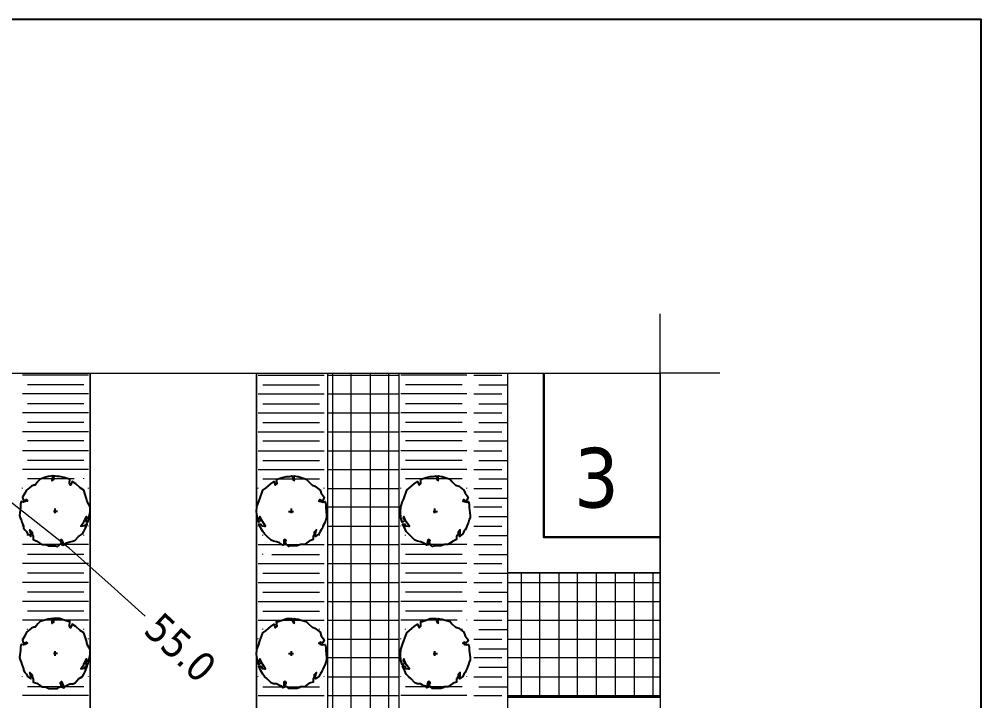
# Model space of a CAD drawing. Extents: x -39.3 to 16.4, y 0 to 11.7.
# Drawn here: x 13.631 to 16.425, y 9.707 to 11.69 of the extents above; entities that cross this region are included whole.
import ezdxf

# ---------------------------------------------------------------- set-up
doc = ezdxf.new("R2010")
doc.units = 0
doc.header["$MEASUREMENT"] = 0
doc.layers.add('PDF _Геометрия', color=7, linetype='Continuous')
doc.layers.add('PDF _Текст', color=7, linetype='Continuous')
doc.styles.add('PDF Tahoma', font='tahoma.ttf')

msp = doc.modelspace()

# ---------------------------------------------------------------- linework, layer by layer
at = {"layer": 'PDF _Геометрия', "lineweight": 25}
for points in [[(0.1083, 0), (0.1083, 11.69), (16.425, 11.69), (16.425, 0)], [(13.725, 10.3483), (13.7267, 10.3483), (13.7267, 10.35), (13.7267, 10.3533), (13.7283, 10.3567), (13.7283, 10.3617), (13.7167, 10.36), (13.715, 10.36), (13.705, 10.3567), (13.6917, 10.3517), (13.685, 10.345), (13.6767, 10.335), (13.6733, 10.335), (13.6667, 10.3317), (13.6517, 10.32), (13.6467, 10.3117), (13.64, 10.3), (13.6417, 10.295), (13.645, 10.2883), (13.6517, 10.2933), (13.655, 10.2883), (13.6483, 10.2867), (13.6433, 10.285), (13.6367, 10.2867), (13.635, 10.2783), (13.635, 10.27), (13.6317, 10.2467), (13.6333, 10.24), (13.6367, 10.235), (13.6383, 10.2267), (13.6433, 10.215), (13.6433, 10.21), (13.6467, 10.205), (13.6517, 10.2), (13.655, 10.1933), (13.665, 10.185), (13.665, 10.19), (13.665, 10.195), (13.6617, 10.205), (13.6683, 10.1983), (13.6683, 10.1917), (13.6717, 10.185), (13.6717, 10.18), (13.6717, 10.1767), (13.6817, 10.1717), (13.6967, 10.1617), (13.7067, 10.1617), (13.7133, 10.16), (13.7167, 10.1583), (13.73, 10.1583), (13.7367, 10.1583), (13.7417, 10.1567), (13.7467, 10.16), (13.75, 10.1633), (13.7533, 10.1683), (13.75, 10.1733), (13.7533, 10.1767), (13.755, 10.175), (13.7583, 10.165), (13.7533, 10.1617), (13.76, 10.16), (13.7633, 10.1633), (13.7683, 10.1667), (13.7783, 10.17), (13.7867, 10.1717), (13.7933, 10.175), (13.8033, 10.185), (13.815, 10.1933), (13.8183, 10.2), (13.8233, 10.21), (13.8283, 10.2217), (13.825, 10.2217), (13.82, 10.2167), (13.815, 10.215), (13.81, 10.215), (13.8183, 10.2283), (13.8267, 10.2433), (13.8267, 10.24), (13.8233, 10.2333), (13.8267, 10.2283), (13.83, 10.2267), (13.8333, 10.24), (13.8367, 10.2567), (13.8367, 10.2717), (13.8283, 10.2867), (13.8267, 10.295), (13.8183, 10.32), (13.8083, 10.3267), (13.795, 10.3383), (13.785, 10.345), (13.78, 10.335), (13.7767, 10.34), (13.7783, 10.3517), (13.7733, 10.3533), (13.7617, 10.3567), (13.7483, 10.36), (13.7417, 10.36), (13.7317, 10.3617), (13.7317, 10.36), (13.73, 10.3567), (13.73, 10.355), (13.73, 10.35)], [(14.4317, 10.3483), (14.43, 10.3483), (14.43, 10.35), (14.43, 10.3533), (14.43, 10.3567), (14.43, 10.3617), (14.4383, 10.36), (14.4417, 10.36), (14.45, 10.3567), (14.465, 10.3517), (14.4717, 10.345), (14.4817, 10.335), (14.4833, 10.335), (14.49, 10.3317), (14.505, 10.32), (14.5083, 10.3117), (14.5167, 10.3), (14.515, 10.295), (14.5117, 10.2883), (14.505, 10.2933), (14.5017, 10.2883), (14.5083, 10.2867), (14.5133, 10.285), (14.52, 10.2867), (14.5217, 10.2783), (14.5217, 10.27), (14.5233, 10.2467), (14.5233, 10.24), (14.5217, 10.235), (14.52, 10.2267), (14.5133, 10.215), (14.5117, 10.21), (14.5083, 10.205), (14.505, 10.2), (14.5017, 10.1933), (14.4917, 10.185), (14.4917, 10.19), (14.4917, 10.195), (14.495, 10.205), (14.4883, 10.1983), (14.4883, 10.1917), (14.485, 10.185), (14.485, 10.18), (14.485, 10.1767), (14.4733, 10.1717), (14.46, 10.1617), (14.4483, 10.1617), (14.4433, 10.16), (14.4383, 10.1583), (14.4283, 10.1583), (14.42, 10.1583), (14.4133, 10.1567), (14.41, 10.16), (14.4067, 10.1633), (14.4033, 10.1683), (14.4067, 10.1733), (14.4033, 10.1767), (14.4, 10.175), (14.4, 10.165), (14.4033, 10.1617), (14.3967, 10.16), (14.3933, 10.1633), (14.3867, 10.1667), (14.3783, 10.17), (14.37, 10.1717), (14.3633, 10.175), (14.3517, 10.185), (14.3433, 10.1933), (14.3383, 10.2), (14.3333, 10.21), (14.3267, 10.2217), (14.3333, 10.2217), (14.3367, 10.2167), (14.3433, 10.215), (14.3467, 10.215), (14.3383, 10.2283), (14.33, 10.2433), (14.3283, 10.24), (14.3333, 10.2333), (14.3283, 10.2283), (14.3267, 10.2267), (14.3233, 10.24), (14.32, 10.2567), (14.3217, 10.2717), (14.3267, 10.2867), (14.33, 10.295), (14.3383, 10.32), (14.3483, 10.3267), (14.3617, 10.3383), (14.3717, 10.345), (14.375, 10.335), (14.38, 10.34), (14.3783, 10.3517), (14.3833, 10.3533), (14.395, 10.3567), (14.4083, 10.36), (14.4167, 10.36), (14.4233, 10.3617), (14.425, 10.36), (14.425, 10.3567), (14.425, 10.355), (14.4267, 10.35)], [(14.85, 10.3483), (14.8483, 10.3483), (14.8483, 10.35), (14.8483, 10.3533), (14.8483, 10.3567), (14.8483, 10.3617), (14.8567, 10.36), (14.86, 10.36), (14.8683, 10.3567), (14.8833, 10.3517), (14.8883, 10.345), (14.8983, 10.335), (14.9, 10.335), (14.9083, 10.3317), (14.9233, 10.32), (14.9267, 10.3117), (14.935, 10.3), (14.9333, 10.295), (14.93, 10.2883), (14.9233, 10.2933), (14.92, 10.2883), (14.925, 10.2867), (14.9317, 10.285), (14.9367, 10.2867), (14.9383, 10.2783), (14.9383, 10.27), (14.9417, 10.2467), (14.9417, 10.24), (14.9383, 10.235), (14.9367, 10.2267), (14.9317, 10.215), (14.93, 10.21), (14.9267, 10.205), (14.9233, 10.2), (14.92, 10.1933), (14.91, 10.185), (14.91, 10.19), (14.9117, 10.195), (14.9117, 10.205), (14.9067, 10.1983), (14.9067, 10.1917), (14.9017, 10.185), (14.9017, 10.18), (14.9017, 10.1767), (14.8917, 10.1717), (14.8767, 10.1617), (14.8667, 10.1617), (14.8617, 10.16), (14.8567, 10.1583), (14.8467, 10.1583), (14.8383, 10.1583), (14.8317, 10.1567), (14.8267, 10.16), (14.825, 10.1633), (14.8217, 10.1683), (14.825, 10.1733), (14.8217, 10.1767), (14.8183, 10.175), (14.8167, 10.165), (14.8217, 10.1617), (14.815, 10.16), (14.8117, 10.1633), (14.805, 10.1667), (14.7967, 10.17), (14.7883, 10.1717), (14.78, 10.175), (14.77, 10.185), (14.7617, 10.1933), (14.755, 10.2), (14.7517, 10.21), (14.745, 10.2217), (14.7517, 10.2217), (14.7533, 10.2167), (14.7617, 10.215), (14.765, 10.215), (14.755, 10.2283), (14.7483, 10.2433), (14.7467, 10.24), (14.7517, 10.2333), (14.7467, 10.2283), (14.7433, 10.2267), (14.74, 10.24), (14.7383, 10.2567), (14.74, 10.2717), (14.745, 10.2867), (14.7483, 10.295), (14.7567, 10.32), (14.765, 10.3267), (14.7783, 10.3383), (14.7883, 10.345), (14.7933, 10.335), (14.7983, 10.34), (14.7983, 10.3517), (14.8017, 10.3533), (14.8133, 10.3567), (14.825, 10.36), (14.835, 10.36), (14.8417, 10.3617), (14.8433, 10.36), (14.8433, 10.3567), (14.8433, 10.355), (14.845, 10.35)], [(13.725, 9.9333), (13.7267, 9.9333), (13.7267, 9.935), (13.7267, 9.9383), (13.7283, 9.9417), (13.7283, 9.9467), (13.7167, 9.945), (13.715, 9.945), (13.705, 9.9417), (13.6917, 9.9383), (13.685, 9.9317), (13.6767, 9.9217), (13.6733, 9.9217), (13.6667, 9.9183), (13.6517, 9.9067), (13.6467, 9.8967), (13.64, 9.885), (13.6417, 9.88), (13.645, 9.875), (13.6517, 9.8783), (13.655, 9.875), (13.6483, 9.8717), (13.6433, 9.87), (13.6367, 9.8717), (13.635, 9.8633), (13.635, 9.855), (13.6317, 9.8333), (13.6333, 9.8267), (13.6367, 9.82), (13.6383, 9.8133), (13.6433, 9.8), (13.6433, 9.7967), (13.6467, 9.79), (13.6517, 9.785), (13.655, 9.7783), (13.665, 9.7717), (13.665, 9.775), (13.665, 9.78), (13.6617, 9.79), (13.6683, 9.7833), (13.6683, 9.7783), (13.6717, 9.77), (13.6717, 9.7667), (13.6717, 9.7617), (13.6817, 9.7583), (13.6967, 9.7483), (13.7067, 9.7483), (13.7133, 9.745), (13.7167, 9.7433), (13.73, 9.7433), (13.7367, 9.7433), (13.7417, 9.7433), (13.7467, 9.7467), (13.75, 9.7483), (13.7533, 9.7533), (13.75, 9.76), (13.7533, 9.7633), (13.755, 9.7617), (13.7583, 9.7517), (13.7533, 9.7483), (13.76, 9.745), (13.7633, 9.75), (13.7683, 9.7517), (13.7783, 9.7567), (13.7867, 9.7567), (13.7933, 9.76), (13.8033, 9.7717), (13.815, 9.7783), (13.8183, 9.785), (13.8233, 9.795), (13.8283, 9.8083), (13.825, 9.8083), (13.82, 9.8017), (13.815, 9.8), (13.81, 9.8), (13.8183, 9.8133), (13.8267, 9.83), (13.8267, 9.825), (13.8233, 9.8183), (13.8267, 9.8133), (13.83, 9.8133), (13.8333, 9.825), (13.8367, 9.8417), (13.8367, 9.8567), (13.8283, 9.8717), (13.8267, 9.8817), (13.8183, 9.905), (13.8083, 9.9117), (13.795, 9.9233), (13.785, 9.93), (13.78, 9.92), (13.7767, 9.925), (13.7783, 9.9383), (13.7733, 9.9383), (13.7617, 9.9417), (13.7483, 9.9467), (13.7417, 9.9467), (13.7317, 9.9467), (13.7317, 9.945), (13.73, 9.9433), (13.73, 9.94), (13.73, 9.935)], [(14.4317, 9.9333), (14.43, 9.9333), (14.43, 9.935), (14.43, 9.9383), (14.43, 9.9417), (14.43, 9.9467), (14.4383, 9.945), (14.4417, 9.945), (14.45, 9.9417), (14.465, 9.9383), (14.4717, 9.9317), (14.4817, 9.9217), (14.4833, 9.9217), (14.49, 9.9183), (14.505, 9.9067), (14.5083, 9.8967), (14.5167, 9.885), (14.515, 9.88), (14.5117, 9.875), (14.505, 9.8783), (14.5017, 9.875), (14.5083, 9.8717), (14.5133, 9.87), (14.52, 9.8717), (14.5217, 9.8633), (14.5217, 9.855), (14.5233, 9.8333), (14.5233, 9.8267), (14.5217, 9.82), (14.52, 9.8133), (14.5133, 9.8), (14.5117, 9.7967), (14.5083, 9.79), (14.505, 9.785), (14.5017, 9.7783), (14.4917, 9.7717), (14.4917, 9.775), (14.4917, 9.78), (14.495, 9.79), (14.4883, 9.7833), (14.4883, 9.7783), (14.485, 9.77), (14.485, 9.7667), (14.485, 9.7617), (14.4733, 9.7583), (14.46, 9.7483), (14.4483, 9.7483), (14.4433, 9.745), (14.4383, 9.7433), (14.4283, 9.7433), (14.42, 9.7433), (14.4133, 9.7433), (14.41, 9.7467), (14.4067, 9.7483), (14.4033, 9.7533), (14.4067, 9.76), (14.4033, 9.7633), (14.4, 9.7617), (14.4, 9.7517), (14.4033, 9.7483), (14.3967, 9.745), (14.3933, 9.75), (14.3867, 9.7517), (14.3783, 9.7567), (14.37, 9.7567), (14.3633, 9.76), (14.3517, 9.7717), (14.3433, 9.7783), (14.3383, 9.785), (14.3333, 9.795), (14.3267, 9.8083), (14.3333, 9.8083), (14.3367, 9.8017), (14.3433, 9.8), (14.3467, 9.8), (14.3383, 9.8133), (14.33, 9.83), (14.3283, 9.825), (14.3333, 9.8183), (14.3283, 9.8133), (14.3267, 9.8133), (14.3233, 9.825), (14.32, 9.8417), (14.3217, 9.8567), (14.3267, 9.8717), (14.33, 9.8817), (14.3383, 9.905), (14.3483, 9.9117), (14.3617, 9.9233), (14.3717, 9.93), (14.375, 9.92), (14.38, 9.925), (14.3783, 9.9383), (14.3833, 9.9383), (14.395, 9.9417), (14.4083, 9.9467), (14.4167, 9.9467), (14.4233, 9.9467), (14.425, 9.945), (14.425, 9.9433), (14.425, 9.94), (14.4267, 9.935)], [(14.85, 9.9333), (14.8483, 9.9333), (14.8483, 9.935), (14.8483, 9.9383), (14.8483, 9.9417), (14.8483, 9.9467), (14.8567, 9.945), (14.86, 9.945), (14.8683, 9.9417), (14.8833, 9.9383), (14.8883, 9.9317), (14.8983, 9.9217), (14.9, 9.9217), (14.9083, 9.9183), (14.9233, 9.9067), (14.9267, 9.8967), (14.935, 9.885), (14.9333, 9.88), (14.93, 9.875), (14.9233, 9.8783), (14.92, 9.875), (14.925, 9.8717), (14.9317, 9.87), (14.9367, 9.8717), (14.9383, 9.8633), (14.9383, 9.855), (14.9417, 9.8333), (14.9417, 9.8267), (14.9383, 9.82), (14.9367, 9.8133), (14.9317, 9.8), (14.93, 9.7967), (14.9267, 9.79), (14.9233, 9.785), (14.92, 9.7783), (14.91, 9.7717), (14.91, 9.775), (14.9117, 9.78), (14.9117, 9.79), (14.9067, 9.7833), (14.9067, 9.7783), (14.9017, 9.77), (14.9017, 9.7667), (14.9017, 9.7617), (14.8917, 9.7583), (14.8767, 9.7483), (14.8667, 9.7483), (14.8617, 9.745), (14.8567, 9.7433), (14.8467, 9.7433), (14.8383, 9.7433), (14.8317, 9.7433), (14.8267, 9.7467), (14.825, 9.7483), (14.8217, 9.7533), (14.825, 9.76), (14.8217, 9.7633), (14.8183, 9.7617), (14.8167, 9.7517), (14.8217, 9.7483), (14.815, 9.745), (14.8117, 9.75), (14.805, 9.7517), (14.7967, 9.7567), (14.7883, 9.7567), (14.78, 9.76), (14.77, 9.7717), (14.7617, 9.7783), (14.755, 9.785), (14.7517, 9.795), (14.745, 9.8083), (14.7517, 9.8083), (14.7533, 9.8017), (14.7617, 9.8), (14.765, 9.8), (14.755, 9.8133), (14.7483, 9.83), (14.7467, 9.825), (14.7517, 9.8183), (14.7467, 9.8133), (14.7433, 9.8133), (14.74, 9.825), (14.7383, 9.8417), (14.74, 9.8567), (14.745, 9.8717), (14.7483, 9.8817), (14.7567, 9.905), (14.765, 9.9117), (14.7783, 9.9233), (14.7883, 9.93), (14.7933, 9.92), (14.7983, 9.925), (14.7983, 9.9383), (14.8017, 9.9383), (14.8133, 9.9417), (14.825, 9.9467), (14.835, 9.9467), (14.8417, 9.9467), (14.8433, 9.945), (14.8433, 9.9433), (14.8433, 9.94), (14.845, 9.935)]]:
    msp.add_lwpolyline(points, close=True, dxfattribs=at)
at = {"layer": 'PDF _Геометрия', "lineweight": 13}
for points in [[(15.6667, 10.66), (15.4933, 10.66), (15.4933, 10.8333)], [(13.8367, 10.66), (13.8367, 7.005), (13.8333, 6.9733), (13.8267, 6.945), (13.8133, 6.9183), (13.7967, 6.8933), (13.775, 6.8717), (13.75, 6.855), (13.7233, 6.8417), (13.6933, 6.835), (13.6633, 6.8317), (9.2117, 6.8317)], [(13.9967, 9.9533), (13.8883, 10.0517), (13.7767, 10.15), (13.6617, 10.2417), (13.5467, 10.3317), (13.4267, 10.4167), (13.305, 10.5017), (13.1817, 10.5833), (13.0567, 10.66)], [(13.8317, 10.655), (13.64, 10.655)], [(14.4183, 6.8483), (14.39, 6.865), (14.3667, 6.8867), (14.3467, 6.9117), (14.3317, 6.94), (14.3233, 6.9733), (14.32, 7.005), (14.32, 10.66)], [(14.5267, 10.66), (14.5267, 7.2467), (14.32, 7.2467)], [(14.325, 10.655), (14.5167, 10.655)], [(14.4183, 10.66), (14.5917, 10.66)], [(14.5267, 10.655), (14.735, 10.655)], [(14.5417, 6.8317), (14.5417, 10.66)], [(14.595, 6.8317), (14.595, 10.66)], [(14.6517, 6.8317), (14.6517, 10.66)], [(14.705, 6.8317), (14.705, 10.66)], [(15.4933, 7.2467), (14.735, 7.2467), (14.735, 10.66)], [(14.9317, 10.655), (14.74, 10.655)], [(14.9517, 10.655), (15.0333, 10.655)], [(15.4933, 10.66), (15.4933, 9.7183), (15.4933, 10.66)], [(13.8183, 10.6267), (13.655, 10.6267)], [(14.3383, 10.6267), (14.5033, 10.6267)], [(14.9183, 10.6267), (14.7533, 10.6267)], [(14.9667, 10.6267), (15.0483, 10.6267)], [(13.8317, 10.6), (13.64, 10.6)], [(14.325, 10.6), (14.5167, 10.6)], [(14.5267, 10.6), (14.735, 10.6)], [(14.9317, 10.6), (14.74, 10.6)], [(14.9517, 10.6), (15.0333, 10.6)], [(13.8183, 10.5717), (13.655, 10.5717)], [(14.3383, 10.5717), (14.5033, 10.5717)], [(14.9183, 10.5717), (14.7533, 10.5717)], [(14.9667, 10.5717), (15.0483, 10.5717)], [(13.8317, 10.545), (13.64, 10.545)], [(14.325, 10.545), (14.5167, 10.545)], [(14.5267, 10.545), (14.735, 10.545)], [(14.9317, 10.545), (14.74, 10.545)], [(14.9517, 10.545), (15.0333, 10.545)], [(13.8183, 10.5167), (13.655, 10.5167)], [(14.3383, 10.5167), (14.5033, 10.5167)], [(14.9183, 10.5167), (14.7533, 10.5167)], [(14.9667, 10.5167), (15.0483, 10.5167)], [(13.8317, 10.49), (13.64, 10.49)], [(14.325, 10.49), (14.5167, 10.49)], [(14.5267, 10.49), (14.735, 10.49)], [(14.9317, 10.49), (14.74, 10.49)], [(14.9517, 10.49), (15.0333, 10.49)], [(13.8183, 10.4633), (13.655, 10.4633)], [(14.3383, 10.4633), (14.5033, 10.4633)], [(14.9183, 10.4633), (14.7533, 10.4633)], [(14.9667, 10.4633), (15.0483, 10.4633)], [(13.8317, 10.435), (13.64, 10.435)], [(14.325, 10.435), (14.5167, 10.435)], [(14.5267, 10.435), (14.735, 10.435)], [(14.9317, 10.435), (14.74, 10.435)], [(14.9517, 10.435), (15.0333, 10.435)], [(13.8183, 10.4067), (13.655, 10.4067)], [(14.3383, 10.4067), (14.5033, 10.4067)], [(14.9183, 10.4067), (14.7533, 10.4067)], [(14.9667, 10.4067), (15.0483, 10.4067)], [(13.8317, 10.38), (13.64, 10.38)], [(14.325, 10.38), (14.5167, 10.38)], [(14.5267, 10.38), (14.735, 10.38)], [(14.9317, 10.38), (14.74, 10.38)], [(14.9517, 10.38), (15.0333, 10.38)], [(13.79, 10.3533), (13.655, 10.3533)], [(13.8183, 10.3533), (13.8183, 10.355)], [(14.3383, 10.3533), (14.5033, 10.3533)], [(14.9183, 10.3533), (14.7533, 10.3533)], [(14.9667, 10.3533), (15.0483, 10.3533)], [(13.64, 10.325), (13.64, 10.3267)], [(13.8317, 10.325), (13.8317, 10.3267)], [(14.325, 10.325), (14.325, 10.3267)], [(14.5167, 10.325), (14.5167, 10.3267)], [(14.5267, 10.325), (14.735, 10.325)], [(14.74, 10.325), (14.74, 10.3267)], [(14.9317, 10.325), (14.9317, 10.3267)], [(14.9517, 10.325), (15.0333, 10.325)], [(14.9667, 10.2967), (15.0483, 10.2967)], [(14.5267, 10.2717), (14.735, 10.2717)], [(14.9517, 10.2717), (15.0333, 10.2717)], [(14.9667, 10.2433), (15.0483, 10.2433)], [(13.64, 10.215), (13.64, 10.2167)], [(13.8317, 10.215), (13.8317, 10.2167)], [(14.325, 10.215), (14.325, 10.2167)], [(14.5167, 10.215), (14.5167, 10.2167)], [(14.5267, 10.215), (14.735, 10.215)], [(14.74, 10.215), (14.74, 10.2167)], [(14.9517, 10.215), (15.0333, 10.215)], [(13.655, 10.1883), (13.655, 10.19)], [(13.8183, 10.1883), (13.8183, 10.19)], [(14.3383, 10.1883), (14.3383, 10.19)], [(14.5033, 10.1883), (14.5033, 10.19)], [(14.7533, 10.1883), (14.7533, 10.19)], [(14.9183, 10.1883), (14.9183, 10.19)], [(14.9667, 10.1883), (15.0483, 10.1883)], [(13.8317, 10.1617), (13.64, 10.1617)], [(13.75, 10.1617), (13.75, 10.1633)], [(14.325, 10.1617), (14.5167, 10.1617)], [(14.4067, 10.1617), (14.4067, 10.1633)], [(14.5267, 10.1617), (14.735, 10.1617)], [(14.9317, 10.1617), (14.74, 10.1617)], [(14.8217, 10.1617), (14.8217, 10.1633)], [(14.9517, 10.1617), (15.0333, 10.1617)], [(13.8183, 10.1333), (13.655, 10.1333)], [(14.3383, 10.1333), (14.3383, 10.135)], [(14.365, 10.1333), (14.5033, 10.1333)], [(14.9183, 10.1333), (14.7533, 10.1333)], [(14.9667, 10.1333), (15.0483, 10.1333)], [(13.8317, 10.1067), (13.64, 10.1067)], [(14.325, 10.1067), (14.5167, 10.1067)], [(14.5267, 10.1067), (14.735, 10.1067)], [(14.9317, 10.1067), (14.74, 10.1067)], [(14.9517, 10.1067), (15.0333, 10.1067)], [(13.8183, 10.0783), (13.655, 10.0783)], [(14.3383, 10.0783), (14.5033, 10.0783)], [(14.9183, 10.0783), (14.7533, 10.0783)], [(14.9667, 10.0783), (15.0483, 10.0783)], [(15.05, 10.08), (15.05, 9.7183)], [(15.09, 9.7183), (15.09, 10.08)], [(15.1433, 9.7183), (15.1433, 10.08)], [(15.2, 9.7183), (15.2, 10.08)], [(15.2533, 9.7183), (15.2533, 10.08)], [(15.3083, 9.7183), (15.3083, 10.08)], [(15.3633, 9.7183), (15.3633, 10.08)], [(15.4183, 9.7183), (15.4183, 10.08)], [(15.4733, 9.7183), (15.4733, 10.08)], [(13.8317, 10.0517), (13.64, 10.0517)], [(14.325, 10.0517), (14.5167, 10.0517)], [(14.5267, 10.0517), (14.735, 10.0517)], [(14.9317, 10.0517), (14.74, 10.0517)], [(14.9517, 10.0517), (15.0333, 10.0517)], [(15.05, 10.0517), (15.4933, 10.0517)], [(13.8183, 10.0233), (13.655, 10.0233)], [(14.3383, 10.0233), (14.5033, 10.0233)], [(14.9183, 10.0233), (14.7533, 10.0233)], [(14.9667, 10.0233), (15.0483, 10.0233)], [(13.8317, 9.9967), (13.64, 9.9967)], [(14.325, 9.9967), (14.5167, 9.9967)], [(14.5267, 9.9967), (14.735, 9.9967)], [(14.9317, 9.9967), (14.74, 9.9967)], [(14.9517, 9.9967), (15.0333, 9.9967)], [(15.05, 9.9967), (15.4933, 9.9967)], [(13.8183, 9.9683), (13.655, 9.9683)], [(14.3383, 9.9683), (14.5033, 9.9683)], [(14.9183, 9.9683), (14.7533, 9.9683)], [(14.9667, 9.9683), (15.0483, 9.9683)], [(13.8317, 9.9417), (13.64, 9.9417)], [(14.325, 9.9417), (14.5167, 9.9417)], [(14.5267, 9.9417), (14.735, 9.9417)], [(14.9033, 9.9417), (14.74, 9.9417)], [(14.9317, 9.9417), (14.9317, 9.9433)], [(14.9517, 9.9417), (15.0333, 9.9417)], [(15.05, 9.9417), (15.4933, 9.9417)], [(13.655, 9.915), (13.655, 9.9167)], [(13.8183, 9.915), (13.8183, 9.9167)], [(14.3383, 9.915), (14.3383, 9.9167)], [(14.5033, 9.915), (14.5033, 9.9167)], [(14.7533, 9.915), (14.7533, 9.9167)], [(14.9183, 9.915), (14.9183, 9.9167)], [(14.9667, 9.915), (15.0483, 9.915)], [(13.64, 9.8867), (13.64, 9.8883)], [(13.8317, 9.8867), (13.8317, 9.8883)], [(14.325, 9.8867), (14.325, 9.8883)], [(14.5167, 9.8867), (14.5167, 9.8883)], [(14.5267, 9.8867), (14.735, 9.8867)], [(14.74, 9.8867), (14.74, 9.8883)], [(14.9517, 9.8867), (15.0333, 9.8867)], [(15.05, 9.8867), (15.4933, 9.8867)], [(14.9667, 9.8583), (15.0483, 9.8583)], [(14.5267, 9.8333), (14.735, 9.8333)], [(14.74, 9.8333), (14.74, 9.835)], [(14.9517, 9.8333), (15.0333, 9.8333)], [(15.05, 9.8333), (15.4933, 9.8333)], [(13.8183, 9.805), (13.8183, 9.8067)], [(14.3383, 9.805), (14.3383, 9.8067)], [(14.7533, 9.805), (14.7533, 9.8067)], [(14.9667, 9.805), (15.0483, 9.805)], [(13.64, 9.7767), (13.64, 9.7783)], [(13.6683, 9.7767), (13.6683, 9.7783)], [(13.8317, 9.7767), (13.8317, 9.7783)], [(14.325, 9.7767), (14.325, 9.7783)], [(14.4883, 9.7767), (14.4883, 9.7783)], [(14.5167, 9.7767), (14.5167, 9.7783)], [(14.5267, 9.7767), (14.735, 9.7767)], [(14.74, 9.7767), (14.74, 9.7783)], [(14.9317, 9.7767), (14.9317, 9.7783)], [(14.9517, 9.7767), (15.0333, 9.7767)], [(15.05, 9.7767), (15.4933, 9.7767)], [(13.8183, 9.7483), (13.655, 9.7483)], [(14.3383, 9.7483), (14.5033, 9.7483)], [(14.9183, 9.7483), (14.7533, 9.7483)], [(14.9667, 9.7483), (15.0483, 9.7483)], [(13.8317, 9.7233), (13.64, 9.7233)], [(14.325, 9.7233), (14.5167, 9.7233)], [(14.5267, 9.7233), (14.735, 9.7233)], [(14.9317, 9.7233), (14.74, 9.7233)], [(14.9517, 9.7233), (15.0333, 9.7233)], [(15.05, 9.7233), (15.4933, 9.7233)]]:
    msp.add_lwpolyline(points, dxfattribs=at)
for points in [[(15.4933, 10.66), (15.4933, 6.2), (9.2117, 6.2), (9.2117, 10.66)], [(13.8367, 9.6533), (13.8367, 10.66), (14.32, 10.66), (14.32, 9.6533)], [(15.05, 10.08), (15.05, 9.7183), (15.4933, 9.7183), (15.4933, 10.08)]]:
    msp.add_lwpolyline(points, close=True, dxfattribs=at)
at = {"layer": 'PDF _Геометрия', "lineweight": 9}
for points in [[(15.05, 10.66), (15.05, 10.08), (15.4933, 10.08)], [(15.4933, 9.7183), (15.05, 9.7183), (15.05, 7.5783), (15.4933, 7.5783)]]:
    msp.add_lwpolyline(points, dxfattribs=at)
at = {"layer": 'PDF _Геометрия', "lineweight": 30}
msp.add_lwpolyline([(15.155, 10.66), (15.155, 10.1833), (15.4933, 10.1833)], dxfattribs=at)
at = {"layer": 'PDF _Геометрия', "lineweight": 25}
for points in [[(13.7417, 10.2583), (13.73, 10.2583)], [(13.735, 10.2533), (13.735, 10.2667)], [(14.4133, 10.2583), (14.4283, 10.2583)], [(14.4217, 10.2533), (14.4217, 10.2667)], [(14.8333, 10.2583), (14.8467, 10.2583)], [(14.8383, 10.2533), (14.8383, 10.2667)], [(13.7417, 9.845), (13.73, 9.845)], [(13.735, 9.8383), (13.735, 9.8517)], [(14.4133, 9.845), (14.4283, 9.845)], [(14.4217, 9.8383), (14.4217, 9.8517)], [(14.8333, 9.845), (14.8467, 9.845)], [(14.8383, 9.8383), (14.8383, 9.8517)]]:
    msp.add_lwpolyline(points, dxfattribs=at)

# ---------------------------------------------------------------- texts
at = {"layer": 'PDF _Текст', "insert": (15.2433, 10.2664), "char_height": 0.1734, "attachment_point": 7, "style": 'PDF Tahoma'}
msp.add_mtext('3', dxfattribs=at)
at = {"layer": 'PDF _Текст', "insert": (13.987, 9.907), "char_height": 0.08592, "attachment_point": 7, "rotation": 317.0287, "style": 'PDF Tahoma'}
msp.add_mtext('55.0', dxfattribs=at)

doc.saveas('drawing.dxf')
